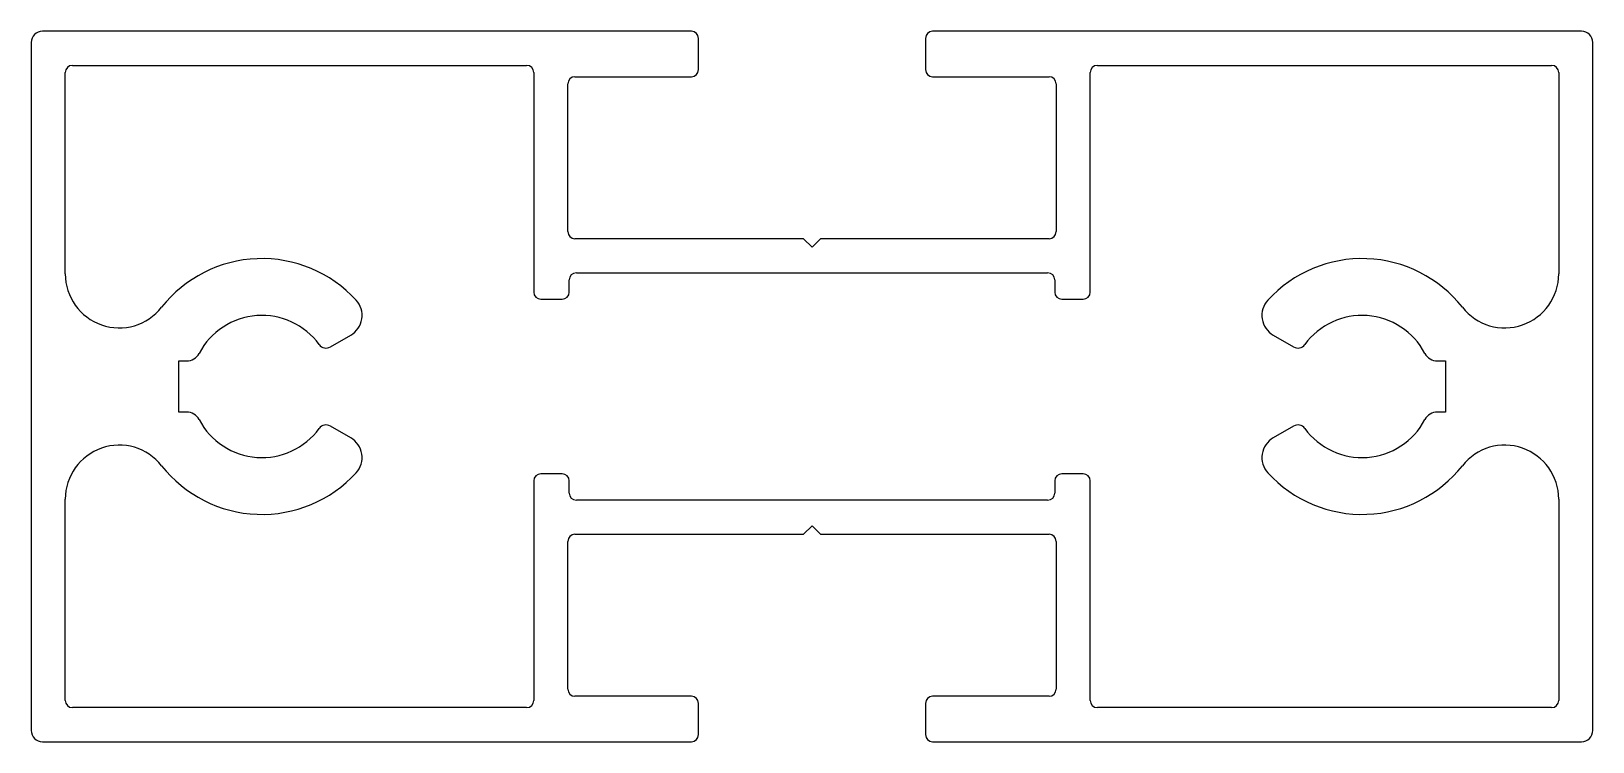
# Model space of a CAD drawing. Extents: x 1640.9 to 1695.9, y 2082.1 to 2107.1.
import ezdxf

# ---------------------------------------------------------------- set-up
doc = ezdxf.new("R2010")
doc.units = 0
doc.layers.get('0').update_dxf_attribs({"linetype": 'CONTINUOUS'})

msp = doc.modelspace()

# ---------------------------------------------------------------- linework, layer by layer
for p, q in [((1664.19, 2107.145), (1641.34, 2107.145)), ((1695.54, 2107.145), (1672.69, 2107.145)), ((1640.94, 2106.745), (1640.94, 2082.545)), ((1664.44, 2105.795), (1664.44, 2106.895)), ((1672.44, 2106.895), (1672.44, 2105.795)), ((1695.94, 2082.545), (1695.94, 2106.745)), ((1642.14, 2098.608), (1642.14, 2105.695)), ((1642.39, 2105.945), (1658.39, 2105.945)), ((1658.64, 2105.695), (1658.64, 2097.97)), ((1660.09, 2105.545), (1664.19, 2105.545)), ((1672.69, 2105.545), (1676.79, 2105.545)), ((1678.24, 2097.97), (1678.24, 2105.695)), ((1678.49, 2105.945), (1694.49, 2105.945)), ((1694.74, 2105.695), (1694.74, 2098.608)), ((1659.84, 2100.095), (1659.84, 2105.295)), ((1677.04, 2105.295), (1677.04, 2100.095)), ((1668.14, 2099.845), (1660.09, 2099.845)), ((1668.44, 2099.545), (1668.14, 2099.845)), ((1668.74, 2099.845), (1668.44, 2099.545)), ((1676.79, 2099.845), (1668.74, 2099.845)), ((1659.89, 2097.97), (1659.89, 2098.395)), ((1660.14, 2098.645), (1676.74, 2098.645)), ((1676.99, 2098.395), (1676.99, 2097.97)), ((1658.89, 2097.72), (1659.64, 2097.72)), ((1677.24, 2097.72), (1677.99, 2097.72)), ((1651.476, 2096.037), (1652.193, 2096.451)), ((1684.686, 2096.451), (1685.404, 2096.037)), ((1646.133, 2095.545), (1646.412, 2095.545)), ((1646.133, 2093.745), (1646.133, 2095.545)), ((1690.468, 2095.545), (1690.747, 2095.545)), ((1690.747, 2095.545), (1690.747, 2093.745)), ((1646.412, 2093.745), (1646.133, 2093.745)), ((1690.747, 2093.745), (1690.468, 2093.745)), ((1652.193, 2092.839), (1651.476, 2093.253)), ((1685.404, 2093.253), (1684.686, 2092.839)), ((1658.64, 2091.32), (1658.64, 2083.595)), ((1659.64, 2091.57), (1658.89, 2091.57)), ((1659.89, 2090.895), (1659.89, 2091.32)), ((1676.99, 2091.32), (1676.99, 2090.895)), ((1677.99, 2091.57), (1677.24, 2091.57)), ((1678.24, 2083.595), (1678.24, 2091.32)), ((1642.14, 2083.595), (1642.14, 2090.681)), ((1676.74, 2090.645), (1660.14, 2090.645)), ((1694.74, 2090.681), (1694.74, 2083.595)), ((1668.14, 2089.445), (1668.44, 2089.745)), ((1668.44, 2089.745), (1668.74, 2089.445)), ((1659.84, 2083.995), (1659.84, 2089.195)), ((1660.09, 2089.445), (1668.14, 2089.445)), ((1668.74, 2089.445), (1676.79, 2089.445)), ((1677.04, 2089.195), (1677.04, 2083.995)), ((1664.19, 2083.745), (1660.09, 2083.745)), ((1664.44, 2082.395), (1664.44, 2083.495)), ((1672.44, 2083.495), (1672.44, 2082.395)), ((1676.79, 2083.745), (1672.69, 2083.745)), ((1658.39, 2083.345), (1642.39, 2083.345)), ((1694.49, 2083.345), (1678.49, 2083.345)), ((1641.34, 2082.145), (1664.19, 2082.145)), ((1672.69, 2082.145), (1695.54, 2082.145))]:
    msp.add_line(p, q)
for centre, radius, start, end in [((1641.34, 2106.745), 0.4, 90, 180), ((1664.19, 2106.895), 0.25, 0, 90), ((1672.69, 2106.895), 0.25, 90, 180), ((1695.54, 2106.745), 0.4, 0, 90), ((1642.39, 2105.695), 0.25, 90, 180), ((1658.39, 2105.695), 0.25, 0, 90), ((1660.09, 2105.295), 0.25, 90, 180), ((1664.19, 2105.795), 0.25, 270, 360), ((1672.69, 2105.795), 0.25, 180, 270), ((1676.79, 2105.295), 0.25, 0, 90), ((1678.49, 2105.695), 0.25, 90, 180), ((1694.49, 2105.695), 0.25, 0, 90), ((1660.09, 2100.095), 0.25, 180, 270), ((1676.79, 2100.095), 0.25, 270, 0), ((1649.065, 2094.645), 4.5, 42.4869, 141.7351), ((1687.815, 2094.645), 4.5, 38.2649, 137.5131), ((1644.04, 2098.608), 1.9, 180, 321.7351), ((1660.14, 2098.395), 0.25, 90, 180), ((1676.74, 2098.395), 0.25, 0, 90), ((1692.84, 2098.608), 1.9, 218.2649, 360), ((1658.89, 2097.97), 0.25, 180, 270), ((1659.64, 2097.97), 0.25, 270, 0), ((1677.24, 2097.97), 0.25, 180, 270), ((1677.99, 2097.97), 0.25, 270, 0), ((1651.793, 2097.144), 0.8, 300, 42.4869), ((1685.086, 2097.144), 0.8, 137.5131, 240), ((1649.065, 2094.645), 2.5, 36.1506, 152.1819), ((1687.815, 2094.645), 2.5, 27.8181, 143.8494), ((1651.326, 2096.297), 0.3, 216.1506, 300), ((1685.554, 2096.297), 0.3, 240, 323.8494), ((1646.412, 2096.045), 0.5, 270, 332.1819), ((1690.468, 2096.045), 0.5, 207.8181, 270), ((1646.412, 2093.245), 0.5, 27.8181, 90), ((1649.065, 2094.645), 2.5, 207.8181, 323.8494), ((1687.815, 2094.645), 2.5, 216.1506, 332.1819), ((1690.468, 2093.245), 0.5, 90, 152.1819), ((1651.326, 2092.993), 0.3, 60, 143.8494), ((1651.793, 2092.146), 0.8, 317.5131, 60), ((1685.086, 2092.146), 0.8, 120, 222.4869), ((1685.554, 2092.993), 0.3, 36.1506, 120), ((1644.04, 2090.681), 1.9, 38.2649, 180), ((1692.84, 2090.681), 1.9, 0, 141.7351), ((1649.065, 2094.645), 4.5, 218.2649, 317.5131), ((1687.815, 2094.645), 4.5, 222.4869, 321.7351), ((1658.89, 2091.32), 0.25, 90, 180), ((1659.64, 2091.32), 0.25, 0, 90), ((1677.24, 2091.32), 0.25, 90, 180), ((1677.99, 2091.32), 0.25, 0, 90), ((1660.14, 2090.895), 0.25, 180, 270), ((1676.74, 2090.895), 0.25, 270, 0), ((1660.09, 2089.195), 0.25, 90, 180), ((1676.79, 2089.195), 0.25, 0, 90), ((1660.09, 2083.995), 0.25, 180, 270), ((1676.79, 2083.995), 0.25, 270, 360), ((1642.39, 2083.595), 0.25, 180, 270), ((1658.39, 2083.595), 0.25, 270, 0), ((1664.19, 2083.495), 0.25, 0, 90), ((1672.69, 2083.495), 0.25, 90, 180), ((1678.49, 2083.595), 0.25, 180, 270), ((1694.49, 2083.595), 0.25, 270, 0), ((1641.34, 2082.545), 0.4, 180, 270), ((1664.19, 2082.395), 0.25, 270, 360), ((1672.69, 2082.395), 0.25, 180, 270), ((1695.54, 2082.545), 0.4, 270, 360)]:
    msp.add_arc(centre, radius, start, end)

doc.saveas('drawing.dxf')
